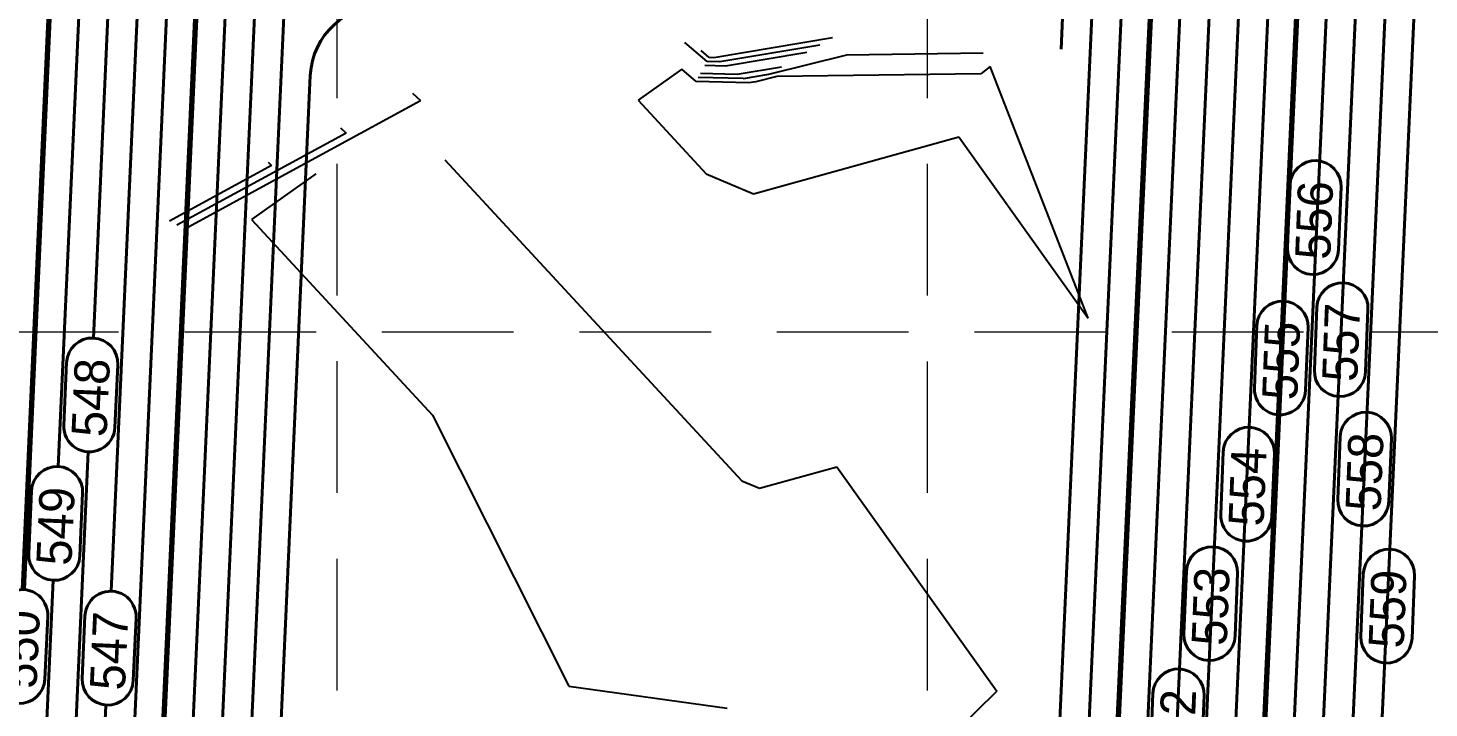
# Model space of a CAD drawing. Header units: feet. Extents: x 10084 to 13321, y 3329 to 8503.
# Drawn here: x 11821.9 to 12013.4, y 5138.3 to 5231.3 of the extents above; entities that cross this region are included whole.
import ezdxf
from ezdxf.enums import TextEntityAlignment as Align

# ---------------------------------------------------------------- set-up
doc = ezdxf.new("R2010")
doc.units = ezdxf.units.FT
doc.header["$LTSCALE"] = 40
doc.header["$MEASUREMENT"] = 0
doc.linetypes.add('DASHED', pattern=[0.75, 0.5, -0.25])
doc.linetypes.add('HIDDEN', pattern=[0.375, 0.25, -0.125])
for name, color, linetype in [('CONT-L', 55, 'Continuous'), ('GRID', 254, 'DASHED'), ('Level 1', 7, 'Continuous')]:
    doc.layers.add(name, color=color, linetype=linetype)
doc.styles.add('Style-CB101', font='CB101.shx')

msp = doc.modelspace()

# ---------------------------------------------------------------- linework, layer by layer
at = {"layer": 'CONT-L', "color": 5, "extrusion": (-0.652215, -0.758034, 0), "elevation": -11732.99}
msp.add_lwpolyline([(5622.78, 543), (5618.77, 543)], dxfattribs=at)
at = {"layer": 'CONT-L', "color": 5, "extrusion": (0.652215, 0.758034, 0)}
for points, elevation in [([(-5622.65, 542), (-5621.18, 542)], 11733.6), ([(-5623.42, 548), (-5620.86, 548)], 11729.96)]:
    msp.add_lwpolyline(points, dxfattribs=dict(at, elevation=elevation))
at = {"layer": 'CONT-L', "color": 5, "extrusion": (0.164868, -0.986316, 0)}
for points, elevation in [([(12630.83, 542), (12614.38, 542)], -3191.23), ([(12628.94, 543), (12615.07, 543)], -3190.53), ([(12621.38, 547), (12617.84, 547)], -3187.74)]:
    msp.add_lwpolyline(points, dxfattribs=dict(at, elevation=elevation))
at = {"layer": 'CONT-L', "color": 5, "extrusion": (-0.027481, -0.999622, 0)}
for points, elevation in [([(11768.29, 543), (11766.56, 543)], -5552.19), ([(11767.48, 542), (11766.84, 542)], -5552.74), ([(11769.1, 544), (11766.27, 544)], -5551.64), ([(11772.35, 548), (11765.14, 548)], -5549.43)]:
    msp.add_lwpolyline(points, dxfattribs=dict(at, elevation=elevation))
at = {"layer": 'CONT-L', "color": 5}
for points, elevation in [([(11928.35, 5227.98), (11917.22, 5226.12)], 544), ([(11952.42, 5227.87), (11933.77, 5227.63)], 547), ([(11911.26, 5225.69), (11905.27, 5221.44)], 548), ([(11919.61, 5224.4), (11913.5, 5224.57)], 547), ([(11918.82, 5224.97), (11913.8, 5225.11)], 546), ([(11924.85, 5225.98), (11918.82, 5224.97)], 546), ([(11924.24, 5224.7), (11921.35, 5223.98)], 548), ([(11953.4, 5226.05), (11952.13, 5225.05)], 548), ([(11966.78, 5191.66), (11953.4, 5226.05)], 548), ([(11921.35, 5223.98), (11920.41, 5223.82)], 548), ([(11864.57, 5217.69), (11865.34, 5216.96)], 543), ([(11878.85, 5213.28), (11919.44, 5169.41)], 547), ([(11861.23, 5211.37), (11852.44, 5205.13)], 546), ([(11914.56, 5211.39), (11921.02, 5208.67)], 548), ([(11852.44, 5205.13), (11877.18, 5178.38)], 546), ([(11877.18, 5178.38), (11895.78, 5141.31)], 546), ([(11932.42, 5171.32), (11954.3, 5140.62)], 547), ([(11954.3, 5140.62), (11943.06, 5129.58)], 547)]:
    msp.add_lwpolyline(points, dxfattribs=dict(at, elevation=elevation))
at = {"layer": 'CONT-L', "color": 5, "extrusion": (0.241223, -0.97047, 0), "elevation": -2194.55}
msp.add_lwpolyline([(12842.39, 547), (12831.4, 547)], dxfattribs=at)
at = {"layer": 'CONT-L', "color": 5, "extrusion": (0.012497, -0.999922, 0), "elevation": -5075.28}
msp.add_lwpolyline([(12016.5, 548), (11988.6, 548)], dxfattribs=at)
at = {"layer": 'CONT-L', "color": 5, "extrusion": (0.689164, 0.724605, 0), "elevation": 11967.63}
msp.add_lwpolyline([(-5005.19, 544), (-5006.67, 544)], dxfattribs=at)
at = {"layer": 'CONT-L', "color": 5, "extrusion": (0.478413, -0.878135, 0)}
for points, elevation in [([(12926.29, 544), (12889.49, 544)], 1096.32), ([(12915.23, 543), (12888.88, 543)], 1095.34)]:
    msp.add_lwpolyline(points, dxfattribs=dict(at, elevation=elevation))
at = {"layer": 'CONT-L', "color": 5, "extrusion": (0.73404, 0.679106, 0), "elevation": 12284.85}
msp.add_lwpolyline([(-4252.19, 548), (-4265.88, 548)], dxfattribs=at)
at = {"layer": 'CONT-L', "color": 5, "extrusion": (0.267524, -0.963551, 0)}
for points, elevation in [([(12879.96, 548), (12909.09, 548)], -1829.66), ([(12870, 547), (12880.95, 547)], -1790.62)]:
    msp.add_lwpolyline(points, dxfattribs=dict(at, elevation=elevation))
at = {"layer": 'CONT-L', "color": 5, "extrusion": (0.814288, 0.580462, 0), "elevation": 12757.96}
msp.add_lwpolyline([(-2688.29, 548), (-2718.76, 548)], dxfattribs=at)
at = {"layer": 'CONT-L', "color": 5, "extrusion": (-0.689164, -0.724605, 0), "elevation": -11947.18}
msp.add_lwpolyline([(4997.38, 542), (4998.02, 542)], dxfattribs=at)
at = {"layer": 'CONT-L', "color": 5, "extrusion": (-0.478413, 0.878135, 0), "elevation": -1094.36}
msp.add_lwpolyline([(-12904.17, 542), (-12888.27, 542)], dxfattribs=at)
at = {"layer": 'CONT-L', "color": 5, "extrusion": (-0.388662, -0.92138, 0), "elevation": -9395.63}
msp.add_lwpolyline([(8973.18, 547), (8975.81, 547)], dxfattribs=at)
at = {"layer": 'CONT-L', "color": 5, "extrusion": (-0.136017, -0.990707, 0), "elevation": -6711.55}
msp.add_lwpolyline([(11085.93, 546), (11107.78, 546)], dxfattribs=at)
at = {"layer": 'GRID', "color": 252, "linetype": 'HIDDEN', "lineweight": 0, "ltscale": 1.8}
for p, q in [((11864.14, 3736.75), (11864.14, 8418.16)), ((11944.85, 3736.74), (11944.85, 8418.16)), ((10169.24, 5189.77), (13236.21, 5189.77))]:
    msp.add_line(p, q, dxfattribs=at)
at = {"layer": 'Level 1', "color": 5, "linetype": 'Continuous', "lineweight": 70}
for p, q in [((11821.24, 5154.52), (11827.66, 5296.25)), ((11839.57, 5117.37), (11847.06, 5282.53)), ((11952.8, 4736.67), (11976.12, 5250.92))]:
    msp.add_line(p, q, dxfattribs=at)
at = {"layer": 'Level 1', "color": 5, "linetype": 'Continuous', "lineweight": 40}
for p, q in [((11826, 5171.35), (11831.55, 5293.68)), ((11830.8, 5188.93), (11835.44, 5291.1)), ((11833.24, 5154.3), (11839.33, 5288.53)), ((11836.36, 5134.85), (11843.21, 5285.96)), ((11842.77, 5099.56), (11850.95, 5279.96)), ((11846.04, 5083.51), (11854.28, 5265.16)), ((11947.4, 4794.17), (11968.13, 5251.28)), ((11963.09, 5228.42), (11964.14, 5251.5)), ((11950.2, 4767.67), (11972.13, 5251.1)), ((11956.06, 4720.24), (11980.12, 5250.74)), ((11959.73, 4712.82), (11984.11, 5250.55)), ((11963.49, 4707.63), (11988.11, 5250.37)), ((11966.81, 4692.43), (11992.11, 5250.19)), ((11851.55, 5116.56), (11857.37, 5245)), ((11856.32, 5133.45), (11860.46, 5224.84)), ((11824.82, 5056.9), (11830.1, 5173.37)), ((11820.92, 5059.21), (11825.3, 5155.8)), ((11828.72, 5054.58), (11832.53, 5138.74))]:
    msp.add_line(p, q, dxfattribs=at)
at = {"layer": 'Level 1', "color": 5, "linetype": 'Continuous', "lineweight": 40, "flags": 128}
for points in [[(12135.52, 5294.95), (12159.03, 5275.63, 0.134862), (12183.21, 5264.83), (12199.55, 5262.33), (12199.55, 5262.33, -0.914811), (12198.82, 5250.79), (12198.82, 5250.79), (12021.24, 5246.17, 0.393471), (12011.51, 5236.62), (11969.28, 4305.4, 0.406728), (11978.56, 4294.97), (12016.27, 4290.87)], [(12063.93, 5263.18, -1.128051), (12065.38, 5253.32), (12017.5, 5252.07, 0.393471), (12007.78, 5242.53), (11965.25, 4304.85)], [(11942.94, 4300.47), (11961.27, 4305.47), (12004.04, 5248.43, -0.000001), (12004.04, 5248.43)], [(11834.14, 5185.28), (11833.75, 5176.71), (11833.75, 5176.71, -1), (11826.76, 5177.03), (11826.76, 5177.03), (11827.15, 5185.59), (11827.15, 5185.59, -1), (11834.14, 5185.28)], [(11829.34, 5167.7), (11828.95, 5159.13), (11828.95, 5159.13, -1), (11821.96, 5159.45), (11821.96, 5159.45), (11822.35, 5168.01), (11822.35, 5168.01, -1), (11829.34, 5167.7)], [(11987.21, 5156.76), (11986.88, 5148.19), (11986.88, 5148.19, -1), (11979.88, 5148.47), (11979.88, 5148.47), (11980.22, 5157.03), (11980.22, 5157.03, -1), (11987.21, 5156.76)], [(11824.57, 5150.87), (11824.19, 5142.3), (11824.19, 5142.3, -1), (11817.19, 5142.62), (11817.19, 5142.62), (11817.58, 5151.18), (11817.58, 5151.19, -1), (11824.57, 5150.87)], [(11836.65, 5150.64), (11836.26, 5142.08), (11836.26, 5142.08, -1), (11829.27, 5142.39), (11829.27, 5142.39), (11829.66, 5150.96), (11829.66, 5150.96, -1), (11836.65, 5150.64)], [(11982.63, 5140.04), (11982.29, 5131.47), (11982.29, 5131.47, -1), (11975.3, 5131.75), (11975.3, 5131.75), (11975.64, 5140.31), (11975.64, 5140.31, -1), (11982.63, 5140.04)]]:
    msp.add_lwpolyline(points, format="xyb", dxfattribs=at)
msp.add_lwpolyline([(11935.83, 4302.67), (11957.41, 4308.56), (11957.41, 4308.56), (12000.1, 5249.83)], dxfattribs=at)
at = {"layer": 'Level 1', "color": 5, "linetype": 'Continuous', "lineweight": 70, "flags": 128}
msp.add_lwpolyline([(11964.57, 4623.95), (11972.62, 4732.19), (11972.62, 4732.19), (11996.1, 5250.01)], dxfattribs=at)
at = {"layer": 'Level 1', "color": 35, "linetype": 'Continuous', "lineweight": 40, "flags": 128}
for points in [[(12001.36, 5209.55), (12001.02, 5200.99), (12001.02, 5200.99, -1), (11994.03, 5201.26), (11994.03, 5201.26), (11994.37, 5209.83), (11994.37, 5209.83, -1), (12001.36, 5209.55)], [(12005.04, 5192.85), (12004.71, 5184.29), (12004.71, 5184.29, -1), (11997.71, 5184.56), (11997.71, 5184.56), (11998.05, 5193.13), (11998.05, 5193.13, -1), (12005.04, 5192.85)], [(11996.85, 5190.35), (11996.51, 5181.78), (11996.51, 5181.78, -1), (11989.52, 5182.06), (11989.52, 5182.06), (11989.86, 5190.62), (11989.86, 5190.62, -1), (11996.85, 5190.35)], [(12008.24, 5175.15), (12007.91, 5166.59), (12007.91, 5166.59, -1), (12000.91, 5166.86), (12000.91, 5166.86), (12001.25, 5175.43), (12001.25, 5175.43, -1), (12008.24, 5175.15)], [(11992.25, 5173.09), (11991.91, 5164.52), (11991.91, 5164.52, -1), (11984.92, 5164.79), (11984.92, 5164.79), (11985.25, 5173.36), (11985.25, 5173.36, -1), (11992.25, 5173.08)], [(12011.4, 5156.41), (12011.06, 5147.84), (12011.06, 5147.84, -1), (12004.07, 5148.12), (12004.07, 5148.12), (12004.4, 5156.68), (12004.4, 5156.68, -1), (12011.4, 5156.41)]]:
    msp.add_lwpolyline(points, format="xyb", dxfattribs=at)
at = {"layer": 'Level 1', "color": 5, "linetype": 'Continuous', "lineweight": 40}
msp.add_arc((11870.45, 5224.39), 10, 87.4031, 177.4031, dxfattribs=at)

# ---------------------------------------------------------------- texts
at = {"layer": 'Level 1', "color": 35, "linetype": 'Continuous', "lineweight": 40, "style": 'Style-CB101'}
for s, p in [('556', (11995.07, 5199.78)), ('557', (11998.76, 5183.08)), ('555', (11990.56, 5180.57)), ('558', (12001.96, 5165.38)), ('554', (11985.96, 5163.31)), ('559', (12005.11, 5146.63))]:
    msp.add_text(s, height=4.8, rotation=87.7553, dxfattribs=at).set_placement(p, align=Align.TOP_LEFT)
at = {"layer": 'Level 1', "color": 5, "linetype": 'Continuous', "lineweight": 40, "style": 'Style-CB101'}
for s, rotation, p in [('548', 87.4032, (11827.8, 5175.54)), ('549', 87.4032, (11822.99, 5157.96)), ('553', 87.7553, (11980.92, 5146.98)), ('550', 87.4032, (11818.23, 5141.13)), ('547', 87.4032, (11830.31, 5140.9)), ('552', 87.7553, (11976.34, 5130.27))]:
    msp.add_text(s, height=4.8, rotation=rotation, dxfattribs=at).set_placement(p, align=Align.TOP_LEFT)

doc.saveas('drawing.dxf')
